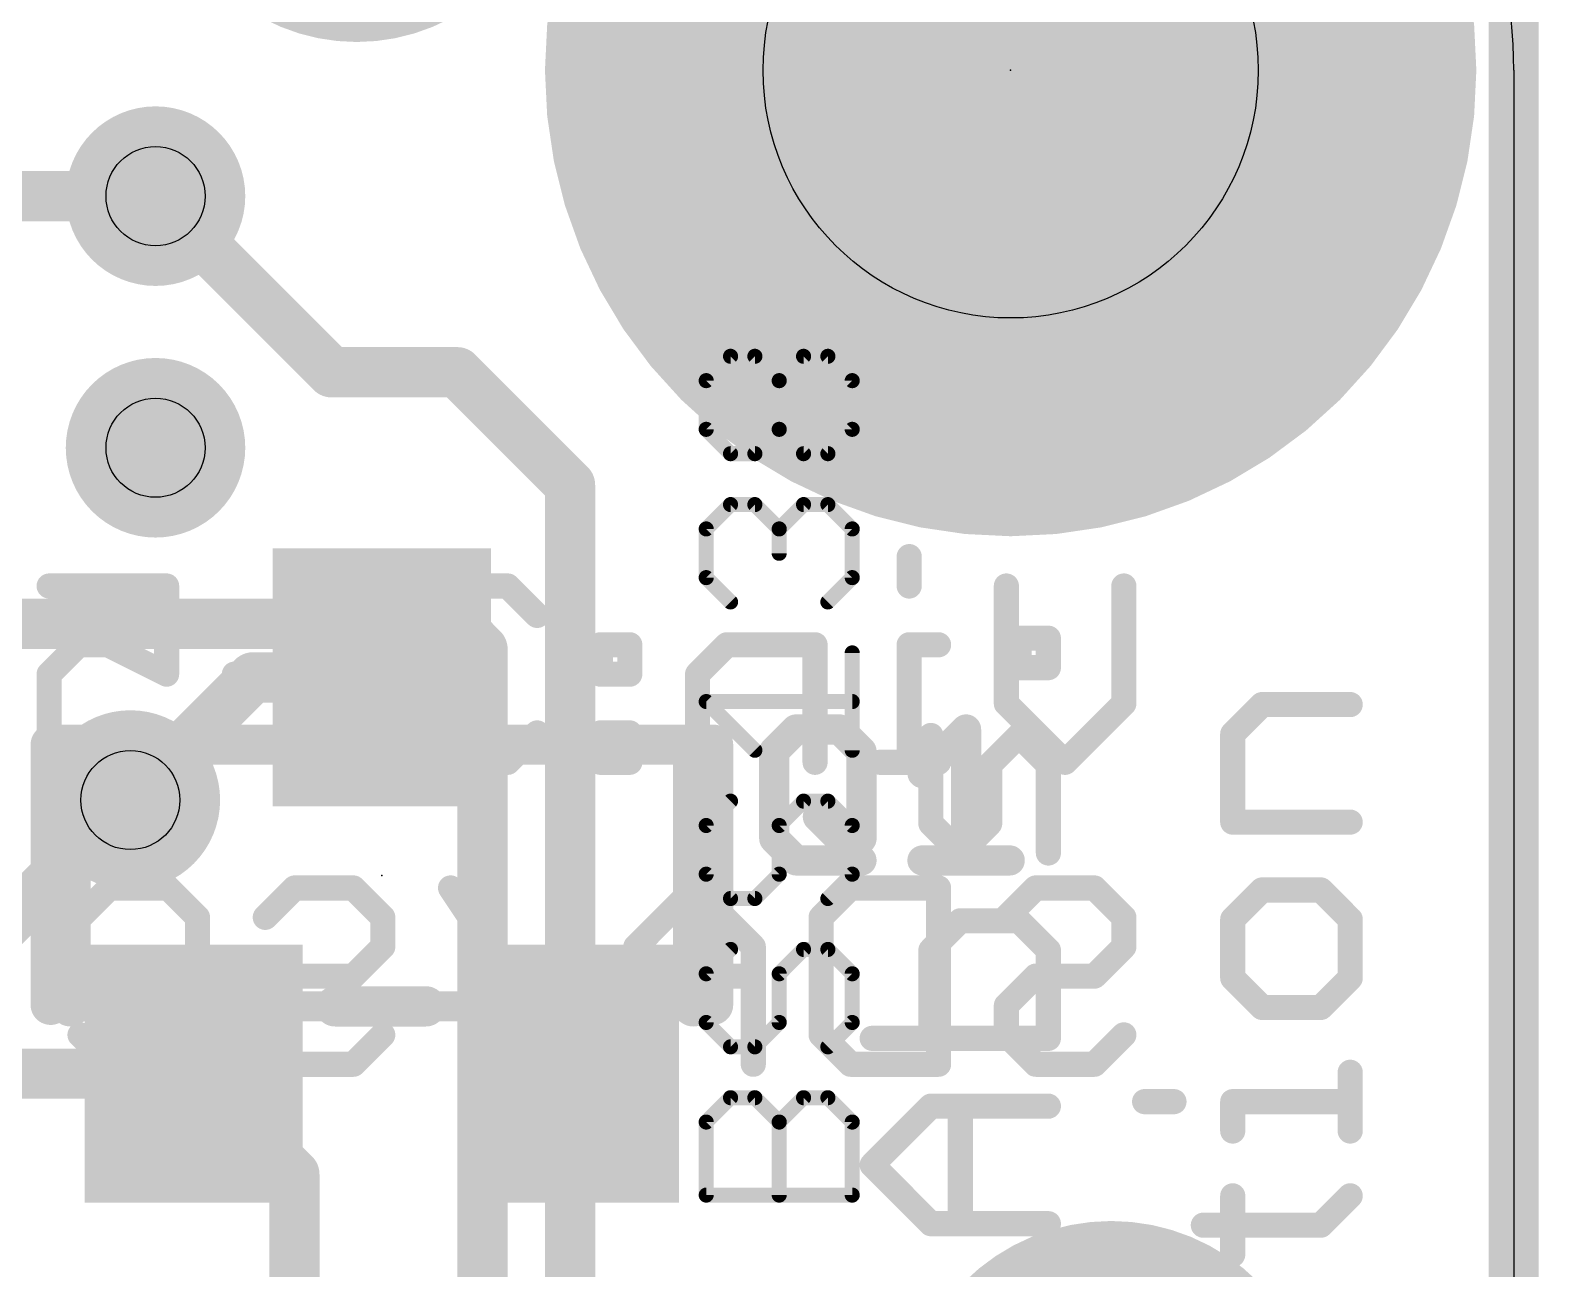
# Model space of a CAD drawing. Extents: x -13.3 to 27, y -0.1 to 27.4.
# Drawn here: x 19.18 to 26.8, y 11.73 to 17.98 of the extents above; entities that cross this region are included whole.
import ezdxf

# ---------------------------------------------------------------- set-up
doc = ezdxf.new("R2010")
doc.units = 0
for name, color, linetype in [('1', 12, 'CONTINUOUS'), ('16', 132, 'CONTINUOUS'), ('17', 110, 'CONTINUOUS'), ('18', 110, 'CONTINUOUS'), ('20', 53, 'CONTINUOUS'), ('21', 40, 'CONTINUOUS'), ('22', 6, 'CONTINUOUS'), ('23', 40, 'CONTINUOUS'), ('25', 253, 'CONTINUOUS'), ('27', 253, 'CONTINUOUS'), ('29', 253, 'CONTINUOUS'), ('30', 253, 'CONTINUOUS'), ('31', 253, 'CONTINUOUS'), ('39', 12, 'CONTINUOUS'), ('40', 132, 'CONTINUOUS'), ('41', 12, 'CONTINUOUS'), ('42', 132, 'CONTINUOUS'), ('44', 253, 'CONTINUOUS'), ('47', 253, 'CONTINUOUS'), ('51', 253, 'CONTINUOUS')]:
    doc.layers.add(name, color=color, linetype=linetype)

# ---------------------------------------------------------------- blocks, each defined once
blk = doc.blocks.new('RECT')
blk.add_solid([(-0.5, -0.5), (0.5, -0.5), (-0.5, 0.5), (0.5, 0.5)])
blk = doc.blocks.new('ROUNDP')
at = {"const_width": 0.5}
blk.add_lwpolyline([(0, -0.25, 1), (0, 0.25, 1), (0, -0.25)], format="xyb", dxfattribs=at)
blk = doc.blocks.new('ROUNDV')
at = {"const_width": 0.5}
blk.add_lwpolyline([(0, -0.25, 1), (0, 0.25, 1), (0, -0.25)], format="xyb", dxfattribs=at)

msp = doc.modelspace()

# ---------------------------------------------------------------- linework, layer by layer
at = {"layer": '1', "const_width": 0.254}
for points in [[(26.67, 20.32), (26.67, 0)], [(20.701, 16.256), (19.812, 17.145)], [(21.336, 16.256), (20.701, 16.256)], [(21.905, 15.687), (21.336, 16.256)], [(21.905, 12.716), (21.905, 15.687)], [(19.685, 14.097), (20.304, 14.716)], [(20.304, 14.716), (20.955, 14.716)], [(18.841, 12.716), (20.005, 12.716)], [(20.005, 12.716), (20.513, 12.208)], [(21.905, 11.43), (21.905, 12.716)], [(20.513, 12.208), (20.513, 10.922)]]:
    msp.add_lwpolyline(points, dxfattribs=at)
at = {"layer": '1', "const_width": 0.127}
for points in [[(19.8569, 17.1899, 1), (19.7671, 17.1001)], [(20.701, 16.3195, 1), (20.701, 16.1925)], [(21.3809, 16.3009, 1), (21.2911, 16.2111)], [(21.336, 16.1925, 1), (21.336, 16.3195)], [(20.6561, 16.2111, 1), (20.7459, 16.3009)], [(21.9685, 15.687, 1), (21.8415, 15.687)], [(21.8601, 15.6421, 1), (21.9499, 15.7319)], [(20.304, 14.7795, 1), (20.304, 14.6525)], [(20.3489, 14.6711, 1), (20.2591, 14.7609)], [(20.955, 14.6525, 1), (20.955, 14.7795)], [(19.6401, 14.1419, 1), (19.7299, 14.0521)], [(20.0499, 12.7609, 1), (19.9601, 12.6711)], [(20.005, 12.6525, 1), (20.005, 12.7795)], [(21.9685, 12.716, 1), (21.8415, 12.716)], [(21.8415, 12.716, 1), (21.9685, 12.716)], [(20.5765, 12.208, 1), (20.4495, 12.208)], [(20.4681, 12.1631, 1), (20.5579, 12.2529)]]:
    msp.add_lwpolyline(points, format="xyb", dxfattribs=at)
at = {"layer": '16', "const_width": 0.254}
for points in [[(26.67, 20.32), (26.67, 0)], [(18.034, 17.145), (19.812, 17.145)], [(17.653, 14.986), (21.336, 14.986)], [(21.336, 14.986), (21.463, 14.859)], [(21.463, 14.859), (21.463, 9.779)], [(18.669, 13.081), (19.685, 14.097)]]:
    msp.add_lwpolyline(points, dxfattribs=at)
at = {"layer": '16', "const_width": 0.127}
for points in [[(19.812, 17.0815, 1), (19.812, 17.2085)], [(21.3809, 15.0309, 1), (21.2911, 14.9411)], [(21.336, 14.9225, 1), (21.336, 15.0495)], [(21.5265, 14.859, 1), (21.3995, 14.859)], [(21.4181, 14.8141, 1), (21.5079, 14.9039)], [(19.7299, 14.0521, 1), (19.6401, 14.1419)]]:
    msp.add_lwpolyline(points, format="xyb", dxfattribs=at)
at = {"layer": '20'}
msp.add_line((26.67, 17.78), (26.67, 2.54), dxfattribs=at)
msp.add_arc((24.13, 17.78), 2.54, 0, 90, dxfattribs=at)
at = {"layer": '21'}
for points, const_width in [([(24.13, 15.53, 1), (24.13, 20.03, 1), (24.13, 15.53)], 0.2032), ([(24.204, 14.9136, 1), (24.1405, 14.9136)], 0.0635), ([(24.1722, 14.9453, 1), (24.1722, 14.8818)], 0.0635), ([(24.3523, 14.9136, 1), (24.2888, 14.9136)], 0.0635), ([(24.3205, 14.8818, 1), (24.3205, 14.9453)], 0.0635), ([(24.1722, 14.797, 1), (24.1722, 14.7335)], 0.0635), ([(24.1405, 14.7653, 1), (24.204, 14.7653)], 0.0635), ([(24.2888, 14.7653, 1), (24.3523, 14.7653)], 0.0635), ([(24.3205, 14.7335, 1), (24.3205, 14.797)], 0.0635), ([(25.3996, 14.6106, 1), (25.3996, 14.5471)], 0.0635), ([(25.4221, 14.5564, 1), (25.3772, 14.6013)], 0.0635), ([(25.8445, 14.5471, 1), (25.8445, 14.6106)], 0.0635), ([(19.3334, 14.3764, 1), (19.2318, 14.3764)], 0.1016), ([(19.2826, 14.4272, 1), (19.2826, 14.3256)], 0.1016), ([(20.2414, 14.3256, 1), (20.2414, 14.4272)], 0.1016), ([(21.6686, 14.4272, 1), (21.6686, 14.3256)], 0.1016), ([(22.6782, 14.3764, 1), (22.5766, 14.3764)], 0.1016), ([(22.6274, 14.3256, 1), (22.6274, 14.4272)], 0.1016), ([(23.7591, 14.4229, 1), (23.6956, 14.4229)], 0.0635), ([(24.1947, 14.4454, 1), (24.1498, 14.4005)], 0.0635), ([(24.1947, 14.4005, 1), (24.1498, 14.4454)], 0.0635), ([(25.2831, 14.4306, 1), (25.2196, 14.4306)], 0.0635), ([(25.2289, 14.453, 1), (25.2738, 14.4081)], 0.0635), ([(24.0557, 14.2747, 1), (23.9922, 14.2747)], 0.0635), ([(24.0015, 14.2971, 1), (24.0464, 14.2522)], 0.0635), ([(24.3523, 14.2747, 1), (24.2888, 14.2747)], 0.0635), ([(24.298, 14.2522, 1), (24.343, 14.2971)], 0.0635), ([(23.7498, 14.0005, 1), (23.7049, 13.9556)], 0.0635), ([(24.0464, 13.9556, 1), (24.0015, 14.0005)], 0.0635), ([(25.2513, 14.0174, 1), (25.2513, 13.9539)], 0.0635), ([(25.2196, 13.9857, 1), (25.2831, 13.9857)], 0.0635), ([(25.8445, 13.9539, 1), (25.8445, 14.0174)], 0.0635), ([(23.6956, 13.9781, 1), (23.7591, 13.9781)], 0.0635), ([(23.9922, 13.9781, 1), (24.0557, 13.9781)], 0.0635), ([(23.8532, 13.8522, 1), (23.8981, 13.8073)], 0.0635), ([(23.8532, 13.8073, 1), (23.8981, 13.8522)], 0.0635), ([(24.2888, 13.8298, 1), (24.3523, 13.8298)], 0.0635), ([(25.3996, 13.6751, 1), (25.3996, 13.6116)], 0.0635), ([(25.4221, 13.6209, 1), (25.3772, 13.6658)], 0.0635), ([(25.7187, 13.6658, 1), (25.6738, 13.6209)], 0.0635), ([(25.6962, 13.6116, 1), (25.6962, 13.6751)], 0.0635), ([(23.8756, 13.5192, 1), (23.8756, 13.4557)], 0.0635), ([(23.8981, 13.465, 1), (23.8532, 13.5099)], 0.0635), ([(24.1947, 13.5099, 1), (24.1498, 13.465)], 0.0635), ([(24.1722, 13.4557, 1), (24.1722, 13.5192)], 0.0635), ([(25.2831, 13.495, 1), (25.2196, 13.495)], 0.0635), ([(25.2289, 13.5175, 1), (25.2738, 13.4726)], 0.0635), ([(25.8762, 13.495, 1), (25.8128, 13.495)], 0.0635), ([(25.822, 13.4726, 1), (25.867, 13.5175)], 0.0635), ([(23.7591, 13.3391, 1), (23.6956, 13.3391)], 0.0635), ([(23.7049, 13.3616, 1), (23.7498, 13.3167)], 0.0635), ([(24.3523, 13.3391, 1), (24.2888, 13.3391)], 0.0635), ([(24.298, 13.3167, 1), (24.343, 13.3616)], 0.0635), ([(25.2738, 13.2209, 1), (25.2289, 13.176)], 0.0635), ([(25.867, 13.176, 1), (25.822, 13.2209)], 0.0635), ([(25.2196, 13.1985, 1), (25.2831, 13.1985)], 0.0635), ([(25.8128, 13.1985, 1), (25.8762, 13.1985)], 0.0635), ([(19.2318, 13.0636, 1), (19.3334, 13.0636)], 0.1016), ([(20.7186, 13.1064, 1), (20.7186, 13.0048)], 0.1016), ([(21.1774, 13.0048, 1), (21.1774, 13.1064)], 0.1016), ([(22.5766, 13.0636, 1), (22.6782, 13.0636)], 0.1016), ([(25.3996, 13.0819, 1), (25.3996, 13.0184)], 0.0635), ([(25.3772, 13.0277, 1), (25.4221, 13.0726)], 0.0635), ([(25.6738, 13.0726, 1), (25.7187, 13.0277)], 0.0635), ([(25.6962, 13.0184, 1), (25.6962, 13.0819)], 0.0635), ([(23.4307, 12.926, 1), (23.4307, 12.8625)], 0.0635), ([(24.3205, 12.8625, 1), (24.3205, 12.926)], 0.0635), ([(23.6956, 12.8943, 1), (23.7591, 12.8943)], 0.0635), ([(24.2888, 12.8943, 1), (24.3523, 12.8943)], 0.0635), ([(25.8762, 12.7231, 1), (25.8128, 12.7231)], 0.0635), ([(23.7273, 12.5837, 1), (23.7273, 12.5202)], 0.0635), ([(23.7498, 12.5295, 1), (23.7049, 12.5744)], 0.0635), ([(23.9074, 12.5519, 1), (23.8439, 12.5519)], 0.0635), ([(24.3205, 12.5202, 1), (24.3205, 12.5837)], 0.0635), ([(24.8064, 12.6065, 1), (24.8064, 12.543)], 0.0635), ([(24.9547, 12.543, 1), (24.9547, 12.6065)], 0.0635), ([(25.2513, 12.6065, 1), (25.2513, 12.543)], 0.0635), ([(25.2831, 12.5748, 1), (25.2196, 12.5748)], 0.0635), ([(25.8445, 12.543, 1), (25.8445, 12.6065)], 0.0635), ([(25.2196, 12.4265, 1), (25.2831, 12.4265)], 0.0635), ([(25.8128, 12.4265, 1), (25.8762, 12.4265)], 0.0635), ([(23.4532, 12.2778, 1), (23.4083, 12.2329)], 0.0635), ([(23.4083, 12.2778, 1), (23.4532, 12.2329)], 0.0635), ([(25.2831, 12.0994, 1), (25.2196, 12.0994)], 0.0635), ([(25.867, 12.0769, 1), (25.822, 12.1218)], 0.0635), ([(23.7273, 11.9905, 1), (23.7273, 11.927)], 0.0635), ([(23.7049, 11.9363, 1), (23.7498, 11.9812)], 0.0635), ([(23.8439, 11.9587, 1), (23.9074, 11.9587)], 0.0635), ([(24.3205, 11.927, 1), (24.3205, 11.9905)], 0.0635), ([(25.103, 11.9829, 1), (25.103, 11.9194)], 0.0635), ([(25.6738, 11.9736, 1), (25.7187, 11.9287)], 0.0635), ([(25.6962, 11.9194, 1), (25.6962, 11.9829)], 0.0635), ([(25.2196, 11.8028, 1), (25.2831, 11.8028)], 0.0635)]:
    msp.add_lwpolyline(points, format="xyb", dxfattribs=dict(at, const_width=const_width))
for points, const_width in [([(24.1722, 14.7653), (24.1722, 14.9136)], 0.127), ([(24.1722, 14.9136), (24.3205, 14.9136)], 0.127), ([(24.3205, 14.9136), (24.3205, 14.7653)], 0.127), ([(24.3205, 14.7653), (24.1722, 14.7653)], 0.127), ([(25.2513, 14.4306), (25.3996, 14.5789)], 0.127), ([(25.3996, 14.5789), (25.8445, 14.5789)], 0.127), ([(19.2826, 13.0636), (19.2826, 14.3764)], 0.2032), ([(19.2826, 14.3764), (20.2414, 14.3764)], 0.2032), ([(21.6686, 14.3764), (22.6274, 14.3764)], 0.2032), ([(22.6274, 14.3764), (22.6274, 13.0636)], 0.2032), ([(23.7273, 13.9781), (23.7273, 14.4229)], 0.127), ([(24.1722, 14.4229), (24.0239, 14.2747)], 0.127), ([(24.3205, 14.2747), (24.1722, 14.4229)], 0.127), ([(25.2513, 13.9857), (25.2513, 14.4306)], 0.127), ([(24.0239, 14.2747), (24.0239, 13.9781)], 0.127), ([(24.3205, 13.8298), (24.3205, 14.2747)], 0.127), ([(23.8756, 13.8298), (23.7273, 13.9781)], 0.127), ([(24.0239, 13.9781), (23.8756, 13.8298)], 0.127), ([(25.8445, 13.9857), (25.2513, 13.9857)], 0.127), ([(25.3996, 13.6433), (25.2513, 13.495)], 0.127), ([(25.6962, 13.6433), (25.3996, 13.6433)], 0.127), ([(25.8445, 13.495), (25.6962, 13.6433)], 0.127), ([(23.8756, 13.4874), (23.7273, 13.3391)], 0.127), ([(24.1722, 13.4874), (23.8756, 13.4874)], 0.127), ([(24.3205, 13.3391), (24.1722, 13.4874)], 0.127), ([(25.2513, 13.495), (25.2513, 13.1985)], 0.127), ([(25.8445, 13.1985), (25.8445, 13.495)], 0.127), ([(23.7273, 13.3391), (23.7273, 12.8943)], 0.127), ([(24.3205, 12.8943), (24.3205, 13.3391)], 0.127), ([(25.2513, 13.1985), (25.3996, 13.0502)], 0.127), ([(25.6962, 13.0502), (25.8445, 13.1985)], 0.127), ([(21.1774, 13.0556), (20.7186, 13.0556)], 0.2032), ([(25.3996, 13.0502), (25.6962, 13.0502)], 0.127), ([(23.4307, 12.8943), (24.3205, 12.8943)], 0.127), ([(25.8445, 12.4265), (25.8445, 12.7231)], 0.127), ([(23.4307, 12.2553), (23.7273, 12.5519)], 0.127), ([(23.7273, 12.5519), (24.3205, 12.5519)], 0.127), ([(23.8756, 11.9587), (23.8756, 12.5519)], 0.127), ([(24.8064, 12.5748), (24.9547, 12.5748)], 0.127), ([(25.2513, 12.4265), (25.2513, 12.5748)], 0.127), ([(25.2513, 12.5748), (25.8445, 12.5748)], 0.127), ([(23.7273, 11.9587), (23.4307, 12.2553)], 0.127), ([(25.2513, 11.8028), (25.2513, 12.0994)], 0.127), ([(25.6962, 11.9511), (25.8445, 12.0994)], 0.127), ([(24.3205, 11.9587), (23.7273, 11.9587)], 0.127), ([(25.103, 11.9511), (25.6962, 11.9511)], 0.127)]:
    msp.add_lwpolyline(points, dxfattribs=dict(at, const_width=const_width))
at = {"layer": '22'}
for points, const_width in [([(23.6494, 15.3256, 1), (23.5859, 15.3256)], 0.0635), ([(19.2748, 15.209, 1), (19.2748, 15.1455)], 0.0635), ([(19.8997, 15.1773, 1), (19.8362, 15.1773)], 0.0635), ([(19.868, 15.1455, 1), (19.868, 15.209)], 0.0635), ([(21.2941, 15.209, 1), (21.2941, 15.1455)], 0.0635), ([(21.3166, 15.1548, 1), (21.2717, 15.1997)], 0.0635), ([(21.6132, 15.1997, 1), (21.5683, 15.1548)], 0.0635), ([(21.5907, 15.1455, 1), (21.5907, 15.209)], 0.0635), ([(24.1401, 15.1773, 1), (24.0766, 15.1773)], 0.0635), ([(24.7333, 15.1773, 1), (24.6698, 15.1773)], 0.0635), ([(23.5859, 15.1773, 1), (23.6494, 15.1773)], 0.0635), ([(21.1776, 15.029, 1), (21.1141, 15.029)], 0.0635), ([(21.1234, 15.0514, 1), (21.1683, 15.0065)], 0.0635), ([(21.7166, 15.0065, 1), (21.7615, 15.0514)], 0.0635), ([(19.4231, 14.9124, 1), (19.4231, 14.8489)], 0.0635), ([(19.4456, 14.8582, 1), (19.4007, 14.9031)], 0.0635), ([(19.5856, 14.9091, 1), (19.5572, 14.8523)], 0.0635), ([(19.5714, 14.8489, 1), (19.5714, 14.9124)], 0.0635), ([(21.1683, 14.9031, 1), (21.1234, 14.8582)], 0.0635), ([(22.0902, 14.8807, 1), (22.0267, 14.8807)], 0.0635), ([(22.0585, 14.9124, 1), (22.0585, 14.8489)], 0.0635), ([(22.2385, 14.8807, 1), (22.175, 14.8807)], 0.0635), ([(22.2068, 14.8489, 1), (22.2068, 14.9124)], 0.0635), ([(22.6974, 14.9124, 1), (22.6974, 14.8489)], 0.0635), ([(22.7199, 14.8582, 1), (22.675, 14.9031)], 0.0635), ([(23.1741, 14.8807, 1), (23.1106, 14.8807)], 0.0635), ([(23.1423, 14.8489, 1), (23.1423, 14.9124)], 0.0635), ([(23.6494, 14.8807, 1), (23.5859, 14.8807)], 0.0635), ([(23.6177, 14.9124, 1), (23.6177, 14.8489)], 0.0635), ([(23.766, 14.8489, 1), (23.766, 14.9124)], 0.0635), ([(21.1141, 14.8807, 1), (21.1776, 14.8807)], 0.0635), ([(19.3066, 14.7324, 1), (19.2431, 14.7324)], 0.0635), ([(19.2524, 14.7548, 1), (19.2973, 14.7099)], 0.0635), ([(19.8538, 14.704, 1), (19.8822, 14.7608)], 0.0635), ([(20.2103, 14.7641, 1), (20.2103, 14.7006)], 0.0635), ([(20.8035, 14.7006, 1), (20.8035, 14.7641)], 0.0635), ([(21.2941, 14.7641, 1), (21.2941, 14.7006)], 0.0635), ([(21.3166, 14.7099, 1), (21.2717, 14.7548)], 0.0635), ([(21.2717, 14.7099, 1), (21.3166, 14.7548)], 0.0635), ([(21.4424, 14.7006, 1), (21.4424, 14.7641)], 0.0635), ([(22.0585, 14.7641, 1), (22.0585, 14.7006)], 0.0635), ([(22.2068, 14.7006, 1), (22.2068, 14.7641)], 0.0635), ([(22.5809, 14.7324, 1), (22.5174, 14.7324)], 0.0635), ([(22.5267, 14.7548, 1), (22.5716, 14.7099)], 0.0635), ([(19.8362, 14.7324, 1), (19.8997, 14.7324)], 0.0635), ([(22.0267, 14.7324, 1), (22.0902, 14.7324)], 0.0635), ([(22.175, 14.7324, 1), (22.2385, 14.7324)], 0.0635), ([(21.1776, 14.5841, 1), (21.1141, 14.5841)], 0.0635), ([(21.1234, 14.6065, 1), (21.1683, 14.5616)], 0.0635), ([(24.1308, 14.6065, 1), (24.0859, 14.5616)], 0.0635), ([(24.724, 14.5616, 1), (24.679, 14.6065)], 0.0635), ([(24.0766, 14.5841, 1), (24.1401, 14.5841)], 0.0635), ([(24.6698, 14.5841, 1), (24.7333, 14.5841)], 0.0635), ([(19.2973, 14.4582, 1), (19.2524, 14.4133)], 0.0635), ([(19.8904, 14.4133, 1), (19.8455, 14.4582)], 0.0635), ([(21.1683, 14.4582, 1), (21.1234, 14.4133)], 0.0635), ([(21.7615, 14.4133, 1), (21.7166, 14.4582)], 0.0635), ([(22.0902, 14.4358, 1), (22.0267, 14.4358)], 0.0635), ([(22.0585, 14.4675, 1), (22.0585, 14.404)], 0.0635), ([(22.2385, 14.4358, 1), (22.175, 14.4358)], 0.0635), ([(22.2068, 14.404, 1), (22.2068, 14.4675)], 0.0635), ([(19.2431, 14.4358, 1), (19.3066, 14.4358)], 0.0635), ([(21.1141, 14.4358, 1), (21.1776, 14.4358)], 0.0635), ([(19.4231, 14.3193, 1), (19.4231, 14.2558)], 0.0635), ([(19.4007, 14.265, 1), (19.4456, 14.31)], 0.0635), ([(19.6972, 14.31, 1), (19.7421, 14.265)], 0.0635), ([(19.7197, 14.2558, 1), (19.7197, 14.3193)], 0.0635), ([(21.2941, 14.3193, 1), (21.2941, 14.2558)], 0.0635), ([(21.2717, 14.265, 1), (21.3166, 14.31)], 0.0635), ([(21.5683, 14.31, 1), (21.6132, 14.265)], 0.0635), ([(21.5907, 14.2558, 1), (21.5907, 14.3193)], 0.0635), ([(22.0585, 14.3193, 1), (22.0585, 14.2558)], 0.0635), ([(22.2068, 14.2558, 1), (22.2068, 14.3193)], 0.0635), ([(23.4694, 14.3193, 1), (23.4694, 14.2558)], 0.0635), ([(23.766, 14.2558, 1), (23.766, 14.3193)], 0.0635), ([(24.3825, 14.31, 1), (24.4274, 14.265)], 0.0635), ([(24.3825, 14.265, 1), (24.4274, 14.31)], 0.0635), ([(22.0267, 14.2875, 1), (22.0902, 14.2875)], 0.0635), ([(22.175, 14.2875, 1), (22.2385, 14.2875)], 0.0635), ([(22.5174, 14.2875, 1), (22.5809, 14.2875)], 0.0635), ([(23.1106, 14.2875, 1), (23.1741, 14.2875)], 0.0635), ([(23.5859, 14.2875, 1), (23.6494, 14.2875)], 0.0635), ([(19.579, 13.685, 1), (19.579, 13.6215)], 0.0635), ([(19.6015, 13.6308, 1), (19.5566, 13.6757)], 0.0635), ([(19.8981, 13.6757, 1), (19.8532, 13.6308)], 0.0635), ([(19.8756, 13.6215, 1), (19.8756, 13.685)], 0.0635), ([(20.5145, 13.685, 1), (20.5145, 13.6215)], 0.0635), ([(20.537, 13.6308, 1), (20.4921, 13.6757)], 0.0635), ([(20.8336, 13.6757, 1), (20.7887, 13.6308)], 0.0635), ([(20.8111, 13.6215, 1), (20.8111, 13.685)], 0.0635), ([(21.3282, 13.6709, 1), (21.2754, 13.6356)], 0.0635), ([(22.5563, 13.6757, 1), (22.5114, 13.6308)], 0.0635), ([(22.5563, 13.6308, 1), (22.5114, 13.6757)], 0.0635), ([(23.3211, 13.685, 1), (23.3211, 13.6215)], 0.0635), ([(23.3436, 13.6308, 1), (23.2987, 13.6757)], 0.0635), ([(23.7977, 13.6533, 1), (23.7342, 13.6533)], 0.0635), ([(23.766, 13.6215, 1), (23.766, 13.685)], 0.0635), ([(24.2566, 13.685, 1), (24.2566, 13.6215)], 0.0635), ([(24.2791, 13.6308, 1), (24.2342, 13.6757)], 0.0635), ([(24.5757, 13.6757, 1), (24.5308, 13.6308)], 0.0635), ([(24.5532, 13.6215, 1), (24.5532, 13.685)], 0.0635), ([(20.0557, 13.505, 1), (19.9922, 13.505)], 0.0635), ([(20.9912, 13.505, 1), (20.9277, 13.505)], 0.0635), ([(23.2046, 13.505, 1), (23.1411, 13.505)], 0.0635), ([(24.7333, 13.505, 1), (24.6698, 13.505)], 0.0635), ([(19.4083, 13.5274, 1), (19.4532, 13.4825)], 0.0635), ([(20.0015, 13.4825, 1), (20.0464, 13.5274)], 0.0635), ([(20.3438, 13.5274, 1), (20.3887, 13.4825)], 0.0635), ([(20.937, 13.4825, 1), (20.9819, 13.5274)], 0.0635), ([(23.1504, 13.5274, 1), (23.1953, 13.4825)], 0.0635), ([(24.0859, 13.5274, 1), (24.1308, 13.4825)], 0.0635), ([(24.679, 13.4825, 1), (24.724, 13.5274)], 0.0635), ([(20.9819, 13.3342, 1), (20.937, 13.3791)], 0.0635), ([(22.269, 13.3567, 1), (22.2055, 13.3567)], 0.0635), ([(22.2148, 13.3791, 1), (22.2597, 13.3342)], 0.0635), ([(22.8622, 13.3567, 1), (22.7987, 13.3567)], 0.0635), ([(22.808, 13.3342, 1), (22.8529, 13.3791)], 0.0635), ([(24.724, 13.3342, 1), (24.679, 13.3791)], 0.0635), ([(20.9277, 13.3567, 1), (20.9912, 13.3567)], 0.0635), ([(24.6698, 13.3567, 1), (24.7333, 13.3567)], 0.0635), ([(20.5145, 13.2401, 1), (20.5145, 13.1766)], 0.0635), ([(20.537, 13.1859, 1), (20.4921, 13.2308)], 0.0635), ([(20.7887, 13.2308, 1), (20.8336, 13.1859)], 0.0635), ([(20.8111, 13.1766, 1), (20.8111, 13.2401)], 0.0635), ([(22.2373, 13.2401, 1), (22.2373, 13.1766)], 0.0635), ([(22.8305, 13.1766, 1), (22.8305, 13.2401)], 0.0635), ([(24.2566, 13.2401, 1), (24.2566, 13.1766)], 0.0635), ([(24.2791, 13.1859, 1), (24.2342, 13.2308)], 0.0635), ([(24.5308, 13.2308, 1), (24.5757, 13.1859)], 0.0635), ([(24.5532, 13.1766, 1), (24.5532, 13.2401)], 0.0635), ([(20.398, 13.0601, 1), (20.3345, 13.0601)], 0.0635), ([(20.3438, 13.0825, 1), (20.3887, 13.0376)], 0.0635), ([(24.1401, 13.0601, 1), (24.0766, 13.0601)], 0.0635), ([(24.0859, 13.0825, 1), (24.1308, 13.0376)], 0.0635), ([(19.4532, 12.9342, 1), (19.4083, 12.8893)], 0.0635), ([(20.0464, 12.8893, 1), (20.0015, 12.9342)], 0.0635), ([(20.3887, 12.9342, 1), (20.3438, 12.8893)], 0.0635), ([(20.9819, 12.8893, 1), (20.937, 12.9342)], 0.0635), ([(23.1953, 12.9342, 1), (23.1504, 12.8893)], 0.0635), ([(24.1308, 12.9342, 1), (24.0859, 12.8893)], 0.0635), ([(24.724, 12.8893, 1), (24.679, 12.9342)], 0.0635), ([(19.9922, 12.9118, 1), (20.0557, 12.9118)], 0.0635), ([(20.3345, 12.9118, 1), (20.398, 12.9118)], 0.0635), ([(23.1411, 12.9118, 1), (23.2046, 12.9118)], 0.0635), ([(24.0766, 12.9118, 1), (24.1401, 12.9118)], 0.0635), ([(19.579, 12.7953, 1), (19.579, 12.7317)], 0.0635), ([(19.5566, 12.741, 1), (19.6015, 12.786)], 0.0635), ([(19.8532, 12.786, 1), (19.8981, 12.741)], 0.0635), ([(19.8756, 12.7317, 1), (19.8756, 12.7953)], 0.0635), ([(20.5145, 12.7953, 1), (20.5145, 12.7317)], 0.0635), ([(20.4921, 12.741, 1), (20.537, 12.786)], 0.0635), ([(20.7887, 12.786, 1), (20.8336, 12.741)], 0.0635), ([(20.8111, 12.7317, 1), (20.8111, 12.7953)], 0.0635), ([(21.8685, 12.7459, 1), (21.9214, 12.7811)], 0.0635), ([(23.3211, 12.7953, 1), (23.3211, 12.7317)], 0.0635), ([(23.2987, 12.741, 1), (23.3436, 12.786)], 0.0635), ([(23.766, 12.7317, 1), (23.766, 12.7953)], 0.0635), ([(24.2566, 12.7953, 1), (24.2566, 12.7317)], 0.0635), ([(24.2342, 12.741, 1), (24.2791, 12.786)], 0.0635), ([(24.5308, 12.786, 1), (24.5757, 12.741)], 0.0635), ([(24.5532, 12.7317, 1), (24.5532, 12.7953)], 0.0635), ([(22.2055, 12.7635, 1), (22.269, 12.7635)], 0.0635), ([(22.7987, 12.7635, 1), (22.8622, 12.7635)], 0.0635), ([(23.7342, 12.7635, 1), (23.7977, 12.7635)], 0.0635), ([(24.638, 10.024, 1), (24.638, 11.82, 1), (24.638, 10.024)], 0.3048)]:
    msp.add_lwpolyline(points, format="xyb", dxfattribs=dict(at, const_width=const_width))
at = {"layer": '22', "const_width": 0.127}
for points in [[(23.6177, 15.3256), (23.6177, 15.1773)], [(19.2748, 15.1773), (19.868, 15.1773)], [(19.868, 15.1773), (19.868, 14.7324)], [(21.2941, 15.1773), (21.1459, 15.029)], [(21.5907, 15.1773), (21.2941, 15.1773)], [(21.739, 15.029), (21.5907, 15.1773)], [(24.1083, 14.5841), (24.1083, 15.1773)], [(24.7015, 15.1773), (24.7015, 14.5841)], [(21.1459, 15.029), (21.1459, 14.8807)], [(19.4231, 14.8807), (19.2748, 14.7324)], [(19.5714, 14.8807), (19.4231, 14.8807)], [(19.868, 14.7324), (19.5714, 14.8807)], [(21.1459, 14.8807), (21.2941, 14.7324)], [(22.2068, 14.8807), (22.0585, 14.8807)], [(22.0585, 14.8807), (22.0585, 14.7324)], [(22.2068, 14.7324), (22.2068, 14.8807)], [(22.6974, 14.8807), (22.5491, 14.7324)], [(23.1423, 14.8807), (22.6974, 14.8807)], [(23.1423, 14.2875), (23.1423, 14.8807)], [(23.766, 14.8807), (23.6177, 14.8807)], [(23.6177, 14.8807), (23.6177, 14.2875)], [(19.2748, 14.7324), (19.2748, 14.4358)], [(20.8035, 14.7324), (20.2103, 14.7324)], [(21.2941, 14.7324), (21.1459, 14.5841)], [(21.2941, 14.7324), (21.4424, 14.7324)], [(22.0585, 14.7324), (22.2068, 14.7324)], [(22.5491, 14.7324), (22.5491, 14.2875)], [(21.1459, 14.5841), (21.1459, 14.4358)], [(24.4049, 14.2875), (24.1083, 14.5841)], [(24.7015, 14.5841), (24.4049, 14.2875)], [(19.2748, 14.4358), (19.4231, 14.2875)], [(19.7197, 14.2875), (19.868, 14.4358)], [(21.1459, 14.4358), (21.2941, 14.2875)], [(21.5907, 14.2875), (21.739, 14.4358)], [(22.2068, 14.4358), (22.0585, 14.4358)], [(22.0585, 14.4358), (22.0585, 14.2875)], [(22.2068, 14.2875), (22.2068, 14.4358)], [(19.4231, 14.2875), (19.7197, 14.2875)], [(21.2941, 14.2875), (21.5907, 14.2875)], [(22.0585, 14.2875), (22.2068, 14.2875)], [(23.766, 14.2875), (23.4694, 14.2875)], [(19.4307, 13.505), (19.579, 13.6533)], [(19.579, 13.6533), (19.8756, 13.6533)], [(19.8756, 13.6533), (20.0239, 13.505)], [(20.3663, 13.505), (20.5145, 13.6533)], [(20.5145, 13.6533), (20.8111, 13.6533)], [(20.8111, 13.6533), (20.9594, 13.505)], [(21.8949, 12.7635), (21.3018, 13.6533)], [(22.5339, 13.6533), (22.2373, 13.3567)], [(22.8305, 13.3567), (22.5339, 13.6533)], [(23.1728, 13.505), (23.3211, 13.6533)], [(23.3211, 13.6533), (23.766, 13.6533)], [(23.766, 13.6533), (23.766, 12.7635)], [(24.1083, 13.505), (24.2566, 13.6533)], [(24.2566, 13.6533), (24.5532, 13.6533)], [(24.5532, 13.6533), (24.7015, 13.505)], [(20.0239, 13.505), (20.0239, 12.9118)], [(20.9594, 13.505), (20.9594, 13.3567)], [(23.1728, 12.9118), (23.1728, 13.505)], [(24.7015, 13.505), (24.7015, 13.3567)], [(20.9594, 13.3567), (20.8111, 13.2084)], [(22.2373, 13.3567), (22.2373, 12.7635)], [(22.8305, 12.7635), (22.8305, 13.3567)], [(24.7015, 13.3567), (24.5532, 13.2084)], [(20.5145, 13.2084), (20.3663, 13.0601)], [(20.8111, 13.2084), (20.5145, 13.2084)], [(22.8305, 13.2084), (22.2373, 13.2084)], [(24.2566, 13.2084), (24.1083, 13.0601)], [(24.5532, 13.2084), (24.2566, 13.2084)], [(20.3663, 13.0601), (20.3663, 12.9118)], [(24.1083, 13.0601), (24.1083, 12.9118)], [(19.579, 12.7635), (19.4307, 12.9118)], [(20.0239, 12.9118), (19.8756, 12.7635)], [(20.3663, 12.9118), (20.5145, 12.7635)], [(20.8111, 12.7635), (20.9594, 12.9118)], [(23.3211, 12.7635), (23.1728, 12.9118)], [(24.1083, 12.9118), (24.2566, 12.7635)], [(24.5532, 12.7635), (24.7015, 12.9118)], [(19.8756, 12.7635), (19.579, 12.7635)], [(20.5145, 12.7635), (20.8111, 12.7635)], [(23.766, 12.7635), (23.3211, 12.7635)], [(24.2566, 12.7635), (24.5532, 12.7635)]]:
    msp.add_lwpolyline(points, dxfattribs=at)
at = {"layer": '23'}
for p in [(24.13, 17.78), (20.955, 13.716)]:
    msp.add_point(p, dxfattribs=at)
at = {"layer": '25', "const_width": 0.1524}
for points in [[(22.9362, 14.343), (23.0464, 14.4532)], [(23.0464, 14.4532), (23.2667, 14.4532)], [(23.2667, 14.4532), (23.3768, 14.343)], [(23.6846, 14.2328), (23.9049, 14.4532)], [(23.9049, 14.4532), (23.9049, 13.7922)], [(22.9362, 13.9024), (22.9362, 14.343)], [(23.3768, 14.343), (23.3768, 13.9024)], [(23.1565, 14.0125), (23.3768, 13.7922)], [(23.0464, 13.7922), (22.9362, 13.9024)], [(23.3768, 13.9024), (23.2667, 13.7922)], [(23.2667, 13.7922), (23.0464, 13.7922)], [(23.6846, 13.7922), (24.1253, 13.7922)]]:
    msp.add_lwpolyline(points, dxfattribs=at)
at = {"layer": '25', "const_width": 0.0762}
for points in [[(23.0464, 14.4913, 1), (23.0464, 14.4151)], [(23.0733, 14.4262, 1), (23.0194, 14.4801)], [(23.2936, 14.4801, 1), (23.2397, 14.4262)], [(23.2667, 14.4151, 1), (23.2667, 14.4913)], [(23.943, 14.4532, 1), (23.8668, 14.4532)], [(23.9319, 14.4262, 1), (23.878, 14.4801)], [(22.9743, 14.343, 1), (22.8981, 14.343)], [(22.9093, 14.3699, 1), (22.9631, 14.3161)], [(23.4149, 14.343, 1), (23.3387, 14.343)], [(23.3499, 14.3161, 1), (23.4038, 14.3699)], [(23.6577, 14.2598, 1), (23.7116, 14.2059)], [(23.1835, 14.0395, 1), (23.1296, 13.9856)], [(22.9631, 13.9293, 1), (22.9093, 13.8754)], [(23.4038, 13.8754, 1), (23.3499, 13.9293)], [(22.8981, 13.9024, 1), (22.9743, 13.9024)], [(23.0464, 13.8303, 1), (23.0464, 13.7541)], [(23.2667, 13.7541, 1), (23.2667, 13.8303)], [(23.3387, 13.9024, 1), (23.4149, 13.9024)], [(23.6846, 13.8303, 1), (23.6846, 13.7541)], [(24.1253, 13.7541, 1), (24.1253, 13.8303)], [(23.0194, 13.7653, 1), (23.0733, 13.8191)], [(23.2397, 13.8191, 1), (23.2936, 13.7653)], [(23.3499, 13.7653, 1), (23.4038, 13.8191)], [(23.8668, 13.7922, 1), (23.943, 13.7922)]]:
    msp.add_lwpolyline(points, format="xyb", dxfattribs=at)
at = {"layer": '27', "const_width": 0.0762}
for points in [[(22.5927, 16.2138), (22.7155, 16.3367)], [(22.7155, 16.3367), (22.8384, 16.3367)], [(22.8384, 16.3367), (22.9613, 16.2138)], [(22.9613, 16.2138), (23.0842, 16.3367)], [(23.0842, 16.3367), (23.207, 16.3367)], [(23.207, 16.3367), (23.3299, 16.2138)], [(22.5927, 15.968), (22.5927, 16.2138)], [(22.9613, 15.968), (22.9613, 16.2138)], [(23.3299, 16.2138), (23.3299, 15.968)], [(22.7155, 15.8452), (22.5927, 15.968)], [(22.9613, 15.968), (22.8384, 15.8452)], [(23.0842, 15.8452), (22.9613, 15.968)], [(23.3299, 15.968), (23.207, 15.8452)], [(22.8384, 15.8452), (22.7155, 15.8452)], [(23.207, 15.8452), (23.0842, 15.8452)], [(22.5927, 15.4654), (22.7155, 15.5882)], [(22.7155, 15.5882), (22.8384, 15.5882)], [(22.8384, 15.5882), (22.9613, 15.4654)], [(22.9613, 15.4654), (23.0842, 15.5882)], [(23.0842, 15.5882), (23.207, 15.5882)], [(23.207, 15.5882), (23.3299, 15.4654)], [(22.5927, 15.2196), (22.5927, 15.4654)], [(22.9613, 15.4654), (22.9613, 15.3425)], [(23.3299, 15.4654), (23.3299, 15.2196)], [(22.7155, 15.0968), (22.5927, 15.2196)], [(23.3299, 15.2196), (23.207, 15.0968)], [(23.3299, 14.3483), (23.3299, 14.8398)], [(22.8384, 14.3483), (22.5927, 14.5941)], [(22.5927, 14.5941), (23.3299, 14.5941)], [(22.7155, 14.0914), (22.5927, 13.9685)], [(22.9613, 13.9685), (23.0842, 14.0914)], [(23.0842, 14.0914), (23.207, 14.0914)], [(23.207, 14.0914), (23.3299, 13.9685)], [(22.5927, 13.9685), (22.5927, 13.7228)], [(22.9613, 13.7228), (22.9613, 13.9685)], [(23.3299, 13.9685), (23.3299, 13.7228)], [(22.5927, 13.7228), (22.7155, 13.5999)], [(22.8384, 13.5999), (22.9613, 13.7228)], [(23.3299, 13.7228), (23.207, 13.5999)], [(22.7155, 13.5999), (22.8384, 13.5999)], [(22.7155, 13.343), (22.5927, 13.2201)], [(22.9613, 13.2201), (23.0842, 13.343)], [(23.0842, 13.343), (23.207, 13.343)], [(23.207, 13.343), (23.3299, 13.2201)], [(22.5927, 13.2201), (22.5927, 12.9744)], [(22.9613, 12.9744), (22.9613, 13.2201)], [(23.3299, 13.2201), (23.3299, 12.9744)], [(22.5927, 12.9744), (22.7155, 12.8515)], [(22.8384, 12.8515), (22.9613, 12.9744)], [(23.3299, 12.9744), (23.207, 12.8515)], [(22.7155, 12.8515), (22.8384, 12.8515)], [(22.5927, 12.4717), (22.7155, 12.5946)], [(22.7155, 12.5946), (22.8384, 12.5946)], [(22.8384, 12.5946), (22.9613, 12.4717)], [(22.9613, 12.4717), (23.0842, 12.5946)], [(23.0842, 12.5946), (23.207, 12.5946)], [(23.207, 12.5946), (23.3299, 12.4717)], [(22.5927, 12.1031), (22.5927, 12.4717)], [(22.9613, 12.1031), (22.9613, 12.4717)], [(23.3299, 12.4717), (23.3299, 12.1031)], [(23.3299, 12.1031), (22.5927, 12.1031)]]:
    msp.add_lwpolyline(points, dxfattribs=at)
at = {"layer": '27', "const_width": 0.0381}
for points in [[(22.7155, 16.3557, 1), (22.7155, 16.3176)], [(22.729, 16.3232, 1), (22.7021, 16.3501)], [(22.8519, 16.3501, 1), (22.8249, 16.3232)], [(22.8384, 16.3176, 1), (22.8384, 16.3557)], [(23.0842, 16.3557, 1), (23.0842, 16.3176)], [(23.0976, 16.3232, 1), (23.0707, 16.3501)], [(23.2205, 16.3501, 1), (23.1936, 16.3232)], [(23.207, 16.3176, 1), (23.207, 16.3557)], [(22.6117, 16.2138, 1), (22.5736, 16.2138)], [(22.5792, 16.2273, 1), (22.6061, 16.2003)], [(22.9803, 16.2138, 1), (22.9422, 16.2138)], [(22.9478, 16.2273, 1), (22.9748, 16.2003)], [(22.9478, 16.2003, 1), (22.9748, 16.2273)], [(23.349, 16.2138, 1), (23.3109, 16.2138)], [(23.3164, 16.2003, 1), (23.3434, 16.2273)], [(22.6061, 15.9815, 1), (22.5792, 15.9546)], [(22.9748, 15.9815, 1), (22.9478, 15.9546)], [(22.9748, 15.9546, 1), (22.9478, 15.9815)], [(23.3434, 15.9546, 1), (23.3164, 15.9815)], [(22.5736, 15.968, 1), (22.6117, 15.968)], [(22.9422, 15.968, 1), (22.9803, 15.968)], [(23.3109, 15.968, 1), (23.349, 15.968)], [(22.7155, 15.8642, 1), (22.7155, 15.8261)], [(22.7021, 15.8317, 1), (22.729, 15.8586)], [(22.8249, 15.8586, 1), (22.8519, 15.8317)], [(22.8384, 15.8261, 1), (22.8384, 15.8642)], [(23.0842, 15.8642, 1), (23.0842, 15.8261)], [(23.0707, 15.8317, 1), (23.0976, 15.8586)], [(23.1936, 15.8586, 1), (23.2205, 15.8317)], [(23.207, 15.8261, 1), (23.207, 15.8642)], [(22.7155, 15.6073, 1), (22.7155, 15.5692)], [(22.729, 15.5748, 1), (22.7021, 15.6017)], [(22.8519, 15.6017, 1), (22.8249, 15.5748)], [(22.8384, 15.5692, 1), (22.8384, 15.6073)], [(23.0842, 15.6073, 1), (23.0842, 15.5692)], [(23.0976, 15.5748, 1), (23.0707, 15.6017)], [(23.2205, 15.6017, 1), (23.1936, 15.5748)], [(23.207, 15.5692, 1), (23.207, 15.6073)], [(22.6117, 15.4654, 1), (22.5736, 15.4654)], [(22.5792, 15.4788, 1), (22.6061, 15.4519)], [(22.9803, 15.4654, 1), (22.9422, 15.4654)], [(22.9478, 15.4788, 1), (22.9748, 15.4519)], [(22.9478, 15.4519, 1), (22.9748, 15.4788)], [(23.349, 15.4654, 1), (23.3109, 15.4654)], [(23.3164, 15.4519, 1), (23.3434, 15.4788)], [(22.9422, 15.3425, 1), (22.9803, 15.3425)], [(22.5736, 15.2196, 1), (22.6117, 15.2196)], [(22.6061, 15.2331, 1), (22.5792, 15.2062)], [(23.3109, 15.2196, 1), (23.349, 15.2196)], [(23.3434, 15.2062, 1), (23.3164, 15.2331)], [(22.7021, 15.0833, 1), (22.729, 15.1102)], [(23.1936, 15.1102, 1), (23.2205, 15.0833)], [(23.349, 14.8398, 1), (23.3109, 14.8398)], [(22.6061, 14.6076, 1), (22.5792, 14.5806)], [(22.5927, 14.6131, 1), (22.5927, 14.575)], [(23.3299, 14.575, 1), (23.3299, 14.6131)], [(22.8249, 14.3349, 1), (22.8519, 14.3618)], [(23.3109, 14.3483, 1), (23.349, 14.3483)], [(22.729, 14.0779, 1), (22.7021, 14.1049)], [(23.0842, 14.1105, 1), (23.0842, 14.0724)], [(23.0976, 14.0779, 1), (23.0707, 14.1049)], [(23.2205, 14.1049, 1), (23.1936, 14.0779)], [(23.207, 14.0724, 1), (23.207, 14.1105)], [(22.6117, 13.9685, 1), (22.5736, 13.9685)], [(22.5792, 13.982, 1), (22.6061, 13.9551)], [(22.9803, 13.9685, 1), (22.9422, 13.9685)], [(22.9478, 13.982, 1), (22.9748, 13.9551)], [(23.349, 13.9685, 1), (23.3109, 13.9685)], [(23.3164, 13.9551, 1), (23.3434, 13.982)], [(22.6061, 13.7363, 1), (22.5792, 13.7093)], [(22.5736, 13.7228, 1), (22.6117, 13.7228)], [(22.9422, 13.7228, 1), (22.9803, 13.7228)], [(22.9748, 13.7093, 1), (22.9478, 13.7363)], [(23.3109, 13.7228, 1), (23.349, 13.7228)], [(23.3434, 13.7093, 1), (23.3164, 13.7363)], [(22.7155, 13.619, 1), (22.7155, 13.5809)], [(22.8384, 13.5809, 1), (22.8384, 13.619)], [(22.7021, 13.5865, 1), (22.729, 13.6134)], [(22.8249, 13.6134, 1), (22.8519, 13.5865)], [(23.1936, 13.6134, 1), (23.2205, 13.5865)], [(22.729, 13.3295, 1), (22.7021, 13.3565)], [(23.0842, 13.362, 1), (23.0842, 13.3239)], [(23.0976, 13.3295, 1), (23.0707, 13.3565)], [(23.2205, 13.3565, 1), (23.1936, 13.3295)], [(23.207, 13.3239, 1), (23.207, 13.362)], [(22.6117, 13.2201, 1), (22.5736, 13.2201)], [(22.9803, 13.2201, 1), (22.9422, 13.2201)], [(23.349, 13.2201, 1), (23.3109, 13.2201)], [(22.5792, 13.2336, 1), (22.6061, 13.2067)], [(22.9478, 13.2336, 1), (22.9748, 13.2067)], [(23.3164, 13.2067, 1), (23.3434, 13.2336)], [(22.6061, 12.9879, 1), (22.5792, 12.9609)], [(22.5736, 12.9744, 1), (22.6117, 12.9744)], [(22.9422, 12.9744, 1), (22.9803, 12.9744)], [(22.9748, 12.9609, 1), (22.9478, 12.9879)], [(23.3109, 12.9744, 1), (23.349, 12.9744)], [(23.3434, 12.9609, 1), (23.3164, 12.9879)], [(22.7155, 12.8706, 1), (22.7155, 12.8325)], [(22.7021, 12.838, 1), (22.729, 12.865)], [(22.8249, 12.865, 1), (22.8519, 12.838)], [(22.8384, 12.8325, 1), (22.8384, 12.8706)], [(23.1936, 12.865, 1), (23.2205, 12.838)], [(22.7155, 12.6136, 1), (22.7155, 12.5755)], [(22.729, 12.5811, 1), (22.7021, 12.6081)], [(22.8519, 12.6081, 1), (22.8249, 12.5811)], [(22.8384, 12.5755, 1), (22.8384, 12.6136)], [(23.0842, 12.6136, 1), (23.0842, 12.5755)], [(23.0976, 12.5811, 1), (23.0707, 12.6081)], [(23.2205, 12.6081, 1), (23.1936, 12.5811)], [(23.207, 12.5755, 1), (23.207, 12.6136)], [(22.6117, 12.4717, 1), (22.5736, 12.4717)], [(22.5792, 12.4852, 1), (22.6061, 12.4582)], [(22.9803, 12.4717, 1), (22.9422, 12.4717)], [(22.9478, 12.4852, 1), (22.9748, 12.4582)], [(22.9478, 12.4582, 1), (22.9748, 12.4852)], [(23.349, 12.4717, 1), (23.3109, 12.4717)], [(23.3164, 12.4582, 1), (23.3434, 12.4852)], [(22.5736, 12.1031, 1), (22.6117, 12.1031)], [(22.5927, 12.1222, 1), (22.5927, 12.0841)], [(22.9422, 12.1031, 1), (22.9803, 12.1031)], [(23.3109, 12.1031, 1), (23.349, 12.1031)], [(23.3299, 12.0841, 1), (23.3299, 12.1222)]]:
    msp.add_lwpolyline(points, format="xyb", dxfattribs=at)
at = {"layer": '29'}
for points, const_width in [([(20.078, 18.923, 0.4142), (20.828, 18.173)], 0.5), ([(20.828, 18.173, 0.4142), (21.578, 18.923)], 0.5), ([(20.828, 18.298, 1), (20.828, 18.048)], 0.25), ([(20.828, 18.048, 1), (20.828, 18.298)], 0.25)]:
    msp.add_lwpolyline(points, format="xyb", dxfattribs=dict(at, const_width=const_width))
at = {"layer": '39'}
for points, const_width in [([(24.13, 16.53, 1), (24.13, 19.03, 1), (24.13, 16.53)], 2.032), ([(20.078, 18.923, 0.4142), (20.828, 18.173)], 0.5), ([(20.828, 18.173, 0.4142), (21.578, 18.923)], 0.5), ([(20.828, 18.298, 1), (20.828, 18.048)], 0.25), ([(20.828, 18.048, 1), (20.828, 18.298)], 0.25)]:
    msp.add_lwpolyline(points, format="xyb", dxfattribs=dict(at, const_width=const_width))
at = {"layer": '40', "const_width": 2.032}
msp.add_lwpolyline([(24.13, 16.53, 1), (24.13, 19.03, 1), (24.13, 16.53)], format="xyb", dxfattribs=at)
at = {"layer": '41'}
for points, const_width in [([(24.13, 16.53, 1), (24.13, 19.03, 1), (24.13, 16.53)], 2.032), ([(20.078, 18.923, 0.4142), (20.828, 18.173)], 0.5), ([(20.828, 18.173, 0.4142), (21.578, 18.923)], 0.5), ([(20.828, 18.298, 1), (20.828, 18.048)], 0.25), ([(20.828, 18.048, 1), (20.828, 18.298)], 0.25)]:
    msp.add_lwpolyline(points, format="xyb", dxfattribs=dict(at, const_width=const_width))
at = {"layer": '42', "const_width": 2.032}
msp.add_lwpolyline([(24.13, 16.53, 1), (24.13, 19.03, 1), (24.13, 16.53)], format="xyb", dxfattribs=at)
at = {"layer": '44'}
for centre, radius in [((24.13, 17.78), 1.25), ((19.812, 17.145), 0.25), ((19.812, 15.875), 0.25), ((19.685, 14.097), 0.25)]:
    msp.add_circle(centre, radius, dxfattribs=at)
at = {"layer": '47', "const_width": 0.13}
for points in [[(26.67, 11.43), (26.67, 26.969)], [(24.13, 17.78), (24.13, 23.54)]]:
    msp.add_lwpolyline(points, dxfattribs=at)
at = {"layer": '47', "const_width": 0.065}
msp.add_lwpolyline([(24.0975, 17.78, 1), (24.1625, 17.78)], format="xyb", dxfattribs=at)
at = {"layer": '51'}
for points, const_width in [([(19.3826, 13.0556), (19.3826, 14.3764)], 0.2032), ([(19.3826, 14.3764), (22.5274, 14.3764)], 0.2032), ([(22.5274, 14.3764), (22.5274, 13.0556)], 0.2032), ([(22.5274, 13.0556), (19.3826, 13.0556)], 0.1524)]:
    msp.add_lwpolyline(points, dxfattribs=dict(at, const_width=const_width))
for points, const_width in [([(19.4334, 14.3764, 1), (19.3318, 14.3764)], 0.1016), ([(19.3826, 14.4272, 1), (19.3826, 14.3256)], 0.1016), ([(22.5782, 14.3764, 1), (22.4766, 14.3764)], 0.1016), ([(22.5274, 14.3256, 1), (22.5274, 14.4272)], 0.1016), ([(19.3318, 13.0556, 1), (19.4334, 13.0556)], 0.1016), ([(19.3826, 13.0937, 1), (19.3826, 13.0175)], 0.0762), ([(22.4766, 13.0556, 1), (22.5782, 13.0556)], 0.1016), ([(22.5274, 13.0175, 1), (22.5274, 13.0937)], 0.0762)]:
    msp.add_lwpolyline(points, format="xyb", dxfattribs=dict(at, const_width=const_width))

# ---------------------------------------------------------------- block references
at = {"layer": '1', "yscale": 1.2}
for p in [(20.955, 14.716), (20.005, 12.716), (21.905, 12.716)]:
    msp.add_blockref('RECT', p, dxfattribs=at)
at = {"layer": '17', "xscale": 4, "yscale": 4}
msp.add_blockref('ROUNDP', (24.13, 17.78), dxfattribs=at)
msp.add_blockref('ROUNDP', (24.13, 17.78), dxfattribs=at)
at = {"layer": '18', "xscale": 0.9064, "yscale": 0.9064}
for p in [(19.812, 17.145), (19.812, 17.145), (19.812, 15.875), (19.812, 15.875), (19.685, 14.097), (19.685, 14.097)]:
    msp.add_blockref('ROUNDV', p, dxfattribs=at)
at = {"layer": '29'}
for name, p, xscale, yscale in [('ROUNDP', (24.13, 17.78), 4.1016, 4.1016), ('RECT', (20.955, 14.716), 1.1016, 1.3016), ('RECT', (20.005, 12.716), 1.1016, 1.3016), ('RECT', (21.905, 12.716), 1.1016, 1.3016)]:
    msp.add_blockref(name, p, dxfattribs=dict(at, xscale=xscale, yscale=yscale))
at = {"layer": '30', "xscale": 4.1016, "yscale": 4.1016}
msp.add_blockref('ROUNDP', (24.13, 17.78), dxfattribs=at)
at = {"layer": '31', "yscale": 1.2}
for p in [(20.955, 14.716), (20.005, 12.716), (21.905, 12.716)]:
    msp.add_blockref('RECT', p, dxfattribs=at)
at = {"layer": '51', "xscale": 0.4572, "yscale": 0.5842}
for p in [(20.955, 14.7193), (20.0152, 12.7127), (21.8948, 12.7127)]:
    msp.add_blockref('RECT', p, dxfattribs=at)

doc.saveas('drawing.dxf')
